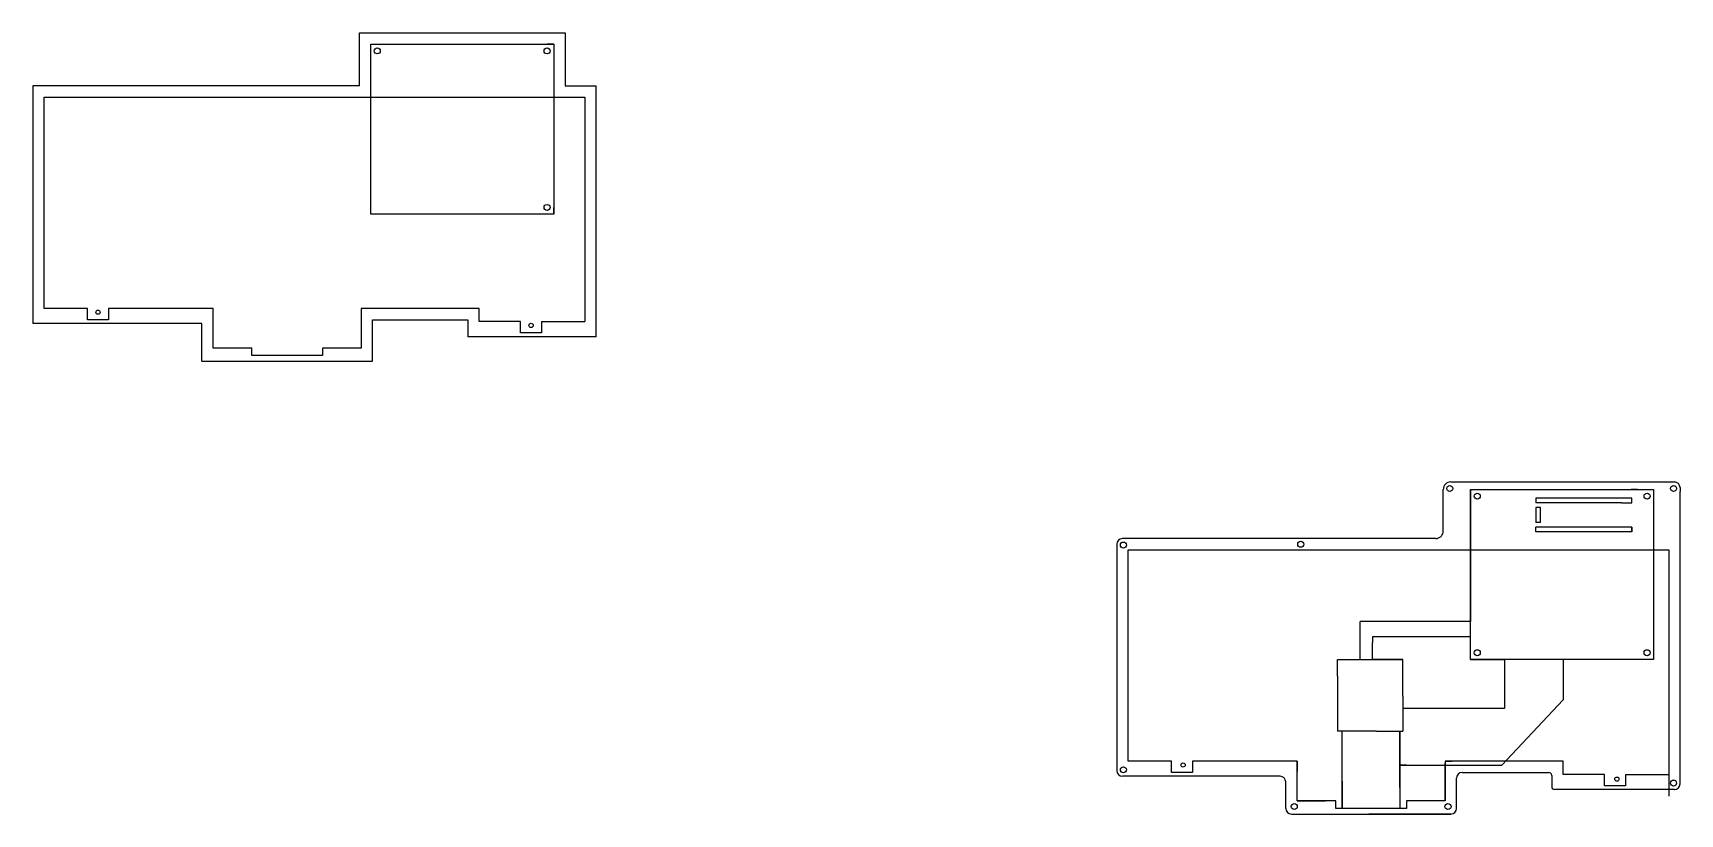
# Model space of a CAD drawing. Header units: inches. Extents: x -382 to 491, y -193 to 221.
import ezdxf

# ---------------------------------------------------------------- set-up
doc = ezdxf.new("R2010")
doc.units = ezdxf.units.IN
doc.header["$MEASUREMENT"] = 0

msp = doc.modelspace()

# ---------------------------------------------------------------- linework, layer by layer
for p, q in [((-209, 193), (-209, 221)), ((-209, 221), (-100, 221)), ((-100, 221), (-100, 193)), ((-203, 215), (-106, 215)), ((-203, 125), (-203, 215)), ((-203, 215), (-199.5, 215)), ((-106, 215), (-109.5, 215)), ((-106, 215), (-106, 125)), ((-209, 193), (-382, 193)), ((-382, 193), (-382, 67)), ((-100, 193), (-83.5, 193)), ((-83.5, 60), (-83.5, 193)), ((-376, 75), (-376, 187)), ((-376, 187), (-89.5, 187)), ((-89.5, 187), (-89.5, 68)), ((-89.5, 187), (-89.5, 68)), ((-106, 125), (-203, 125)), ((-106, 125), (-106, 128.5)), ((-353, 75), (-376, 75)), ((-353, 69), (-353, 75)), ((-286.5, 75), (-342, 75)), ((-342, 75), (-342, 69)), ((-286.5, 54), (-286.5, 75)), ((-145.5, 75), (-208, 75)), ((-208, 75), (-208, 54)), ((-145.5, 68), (-145.5, 75)), ((-292.5, 67), (-382, 67)), ((-342, 69), (-353, 69)), ((-292.5, 47), (-292.5, 67)), ((-202, 69), (-151.5, 69)), ((-202, 47), (-202, 69)), ((-151.5, 69), (-151.5, 60)), ((-123.5, 68), (-145.5, 68)), ((-123.5, 62), (-123.5, 68)), ((-112.5, 62), (-123.5, 62)), ((-112.5, 68), (-112.5, 62)), ((-112.5, 68), (-89.5, 68)), ((-266, 54), (-286.5, 54)), ((-266, 50), (-266, 54)), ((-208, 54), (-228.5, 54)), ((-228.5, 54), (-228.5, 50)), ((-83.5, 60), (-151.5, 60)), ((-292.5, 47), (-202, 47)), ((-228.5, 50), (-266, 50)), ((369.5, -17), (474.5, -17)), ((474.5, -17), (488, -17)), ((365.5, -23), (365.5, -21)), ((365.5, -43), (365.5, -23)), ((380, -21), (477, -21)), ((380, -111), (380, -21)), ((380, -21), (380, -91)), ((465.5, -25.5), (414.5, -25.5)), ((414.5, -25.5), (414.5, -28.1)), ((468.5, -21), (465, -21)), ((465.5, -28.1), (465.5, -25.5)), ((477, -21), (477, -111)), ((491, -20), (491, -22)), ((491, -177), (491, -22)), ((460, -28.1), (414.5, -28.1)), ((417.1, -30.6), (414.5, -30.6)), ((414.5, -30.6), (414.5, -38.4)), ((417.1, -38.4), (417.1, -30.6)), ((417.1, -34.5), (417.1, -30.6)), ((460, -28.1), (465.5, -28.1)), ((417.1, -38.4), (414.5, -38.4)), ((465.5, -40.9), (414.5, -40.9)), ((414.5, -43.5), (414.5, -40.9)), ((465.5, -43.5), (414.5, -43.5)), ((465.5, -40.9), (465.5, -43.5)), ((465.5, -43.5), (465.5, -40.9)), ((192.5, -50), (192.5, -170)), ((361.5, -47), (195.5, -47)), ((198.5, -165), (198.5, -53)), ((198.5, -53), (485, -53)), ((485, -53), (485, -172)), ((485, -53), (485, -172)), ((485, -53), (485, -73.5)), ((380, -91), (321.5, -91)), ((321.5, -99), (321.5, -91)), ((321.5, -111), (321.5, -99)), ((380, -99), (328, -99)), ((328, -99), (328, -102)), ((328, -111), (328, -102)), ((328, -111), (328, -103)), ((380, -111), (380, -99)), ((309.5, -111), (344, -111)), ((309.5, -120), (309.5, -111)), ((309.5, -111), (321.5, -111)), ((344, -111), (328, -111)), ((344, -130.5), (344, -111)), ((477, -111), (380, -111)), ((380, -111), (398, -111)), ((380, -111), (383.5, -111)), ((398, -111), (398, -137)), ((477, -111), (429, -111)), ((429, -111), (429, -132.5)), ((309.5, -120), (309.5, -149)), ((344, -130.5), (344, -149)), ((398, -137), (344, -137)), ((396.5, -167), (429, -132.5)), ((330, -149), (309.5, -149)), ((312, -190), (312, -149)), ((330, -149), (344, -149)), ((342.5, -179), (342.5, -149)), ((342.5, -149), (342.5, -190)), ((221.5, -165), (198.5, -165)), ((221.5, -171), (221.5, -165)), ((288, -165), (232.5, -165)), ((232.5, -165), (232.5, -171)), ((288, -165), (282, -165)), ((288, -186), (288, -165)), ((288, -165), (288, -169.5)), ((288, -165), (288, -170.5)), ((288, -165), (288, -170.5)), ((429, -165), (366.5, -165)), ((366.5, -165), (366.5, -186)), ((366.5, -165), (369.95, -165)), ((366.5, -165), (366.5, -170.5)), ((429, -172), (429, -165)), ((279, -173), (195.5, -173)), ((232.5, -171), (221.5, -171)), ((346, -167), (342.5, -167)), ((342.5, -167), (396.5, -167)), ((366.5, -186), (366.5, -166)), ((366.5, -186), (366.5, -171)), ((372.5, -190), (372.5, -174)), ((375.5, -171), (421.5, -171)), ((423, -172.5), (423, -178.5)), ((451, -172), (429, -172)), ((451, -178), (451, -172)), ((462, -172), (462, -178)), ((462, -172), (485, -172)), ((485, -172), (485, -183.5)), ((485, -172), (485, -174)), ((282, -190), (282, -176)), ((288, -186), (288, -177.5)), ((312, -175.5), (312, -190)), ((366.5, -186), (366.5, -176.5)), ((488, -180), (424.5, -180)), ((462, -178), (451, -178)), ((308.5, -186), (288, -186)), ((288, -186), (303, -186)), ((308.5, -186), (299, -186)), ((308.5, -190), (308.5, -186)), ((346, -190), (308.5, -190)), ((366.5, -186), (346, -186)), ((346, -186), (346, -190)), ((366.5, -186), (346, -186)), ((285, -193), (369.5, -193)), ((369.5, -193), (326, -193))]:
    msp.add_line(p, q)
for centre, radius in [((-199.5, 211.5), 1.6), ((-109.5, 211.5), 1.6), ((-109.5, 128.5), 1.6), ((-347.5, 73), 1.13), ((-118, 66), 1.13), ((368.95, -20.45), 1.6), ((383.5, -24.5), 1.6), ((473.5, -24.5), 1.6), ((487.55, -20.45), 1.6), ((195.95, -50.45), 1.6), ((289.95, -50), 1.6), ((383.5, -107.5), 1.6), ((473.5, -107.5), 1.6), ((195.95, -169.55), 1.6), ((227.63, -167), 1.13), ((457.5, -174.5), 1.13), ((487.55, -176.55), 1.6), ((286.5, -189), 1.6), ((368, -189), 1.6)]:
    msp.add_circle(centre, radius)
for centre, radius, start, end in [((369.5, -21), 4, 90, 180), ((488, -20), 3, 0, 90), ((361.5, -43), 4, 270, 0), ((195.5, -50), 3, 90, 180), ((195.5, -170), 3, 180, 270), ((279, -176), 3, 0, 90), ((375.5, -174), 3, 90, 180), ((421.5, -172.5), 1.5, 0, 90), ((424.5, -178.5), 1.5, 180, 270), ((488, -177), 3, 270, 0), ((285, -190), 3, 180, 270), ((369.5, -190), 3, 270, 0)]:
    msp.add_arc(centre, radius, start, end)

doc.saveas('drawing.dxf')
